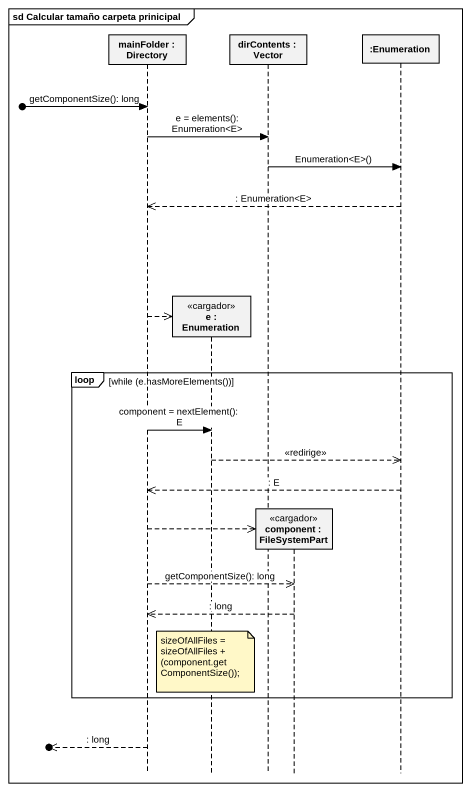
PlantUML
@startuml
mainframe sd Calcular tamaño carpeta prinicipal
hide footbox
participant "mainFolder : Directory" as mainFolder
participant "e : Enumeration" as e <<cargador>>
participant "dirContents : Vector" as dirContents
participant "component : FileSystemPart" as component_ <<cargador>>
participant ":Enumeration" as Enumeration

[o-> mainFolder : getComponentSize(): long
mainFolder -> dirContents : e = elements(): Enumeration<E>
dirContents -> Enumeration : Enumeration<E>()
Enumeration -->> mainFolder : : Enumeration<E>
mainFolder -->> e **
loop while (e.hasMoreElements())
  mainFolder -> e : component = nextElement(): E
  e -->> Enumeration : <<redirige>>
  Enumeration -->> mainFolder : : E
  mainFolder -->> component_ **
  mainFolder -->> component_ : getComponentSize(): long
  component_ -->> mainFolder : : long
  note over e : sizeOfAllFiles = sizeOfAllFiles + (component.getComponentSize());
end
[o<<-- mainFolder : : long
@enduml
